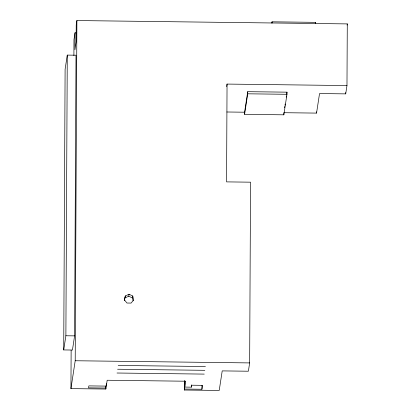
<?xml version="1.0" encoding="UTF-8"?>
<svg xmlns="http://www.w3.org/2000/svg" width="411" height="411" viewBox="0 0 411 411"><rect width="100%" height="100%" fill="white"/><g stroke="black" fill="none" stroke-linecap="round" stroke-linejoin="round"><path stroke-width="0.62" d="M63.715 349.936L65.108 69.274L67.276 55.1L75.999 55.208L74.607 335.869L72.439 350.044L63.715 349.936L65.883 335.761L67.276 55.1M105.992 386.648L105.833 389.042L70.944 388.611L71.134 350.157M73.898 55.562L73.975 39.615L75.023 32.772L76.297 32.788M75.023 32.772L74.941 49.782L76.138 41.958L76.22 24.948L76.893 20.55L347.285 23.905L346.976 85.565L345.708 93.872L319.542 93.549L316.547 113.102L283.842 112.696L283.831 114.823L244.581 114.335L244.591 112.213L247.73 91.679L286.981 92.167L286.97 94.294L283.831 114.823M70.944 388.611L75.208 360.745L76.893 20.55M105.833 389.042L105.848 385.862M105.981 388.066L88.54 387.85L88.838 385.893L106.285 386.109L106.295 383.679M346.976 85.565L227.047 84.075L226.564 181.883L250.551 182.181L249.652 362.913L248.383 371.22L222.212 370.897L219.222 390.45L184.334 390.018L184.38 381.095M184.334 390.018L184.524 380.761M184.482 389.037L201.929 389.258L202.525 385.343L191.624 385.21L191.326 387.167L184.78 387.085L184.811 380.92M191.326 387.167L191.336 384.886M201.929 389.258L201.945 385.503M244.581 114.335L247.72 93.806L247.73 91.679M272.061 23.026L272.067 21.814L315.679 22.353L315.669 23.566M316.547 113.102L316.552 111.833M345.708 93.872L345.713 92.603M106.285 386.109L107.179 380.247L185.68 381.218L184.78 387.085M124.369 300.688L125.334 295.941L129.059 294.24L132.768 296.033L133.667 299.963L131.078 303.077L126.953 303.025L124.399 299.85L125.334 295.941M125.036 297.898L128.761 296.197L129.059 294.24M133.107 300.795L132.47 297.985L132.768 296.033M226.661 86.608L227.047 84.075M271.877 23.057L272.067 21.814M284.602 107.718L284.792 106.475M284.982 105.231L285.172 103.988M286.22 97.145L286.41 95.902M286.693 94.032L286.981 92.167M315.484 23.597L315.679 22.353M347.1 25.092L347.285 23.905M247.72 93.806L286.97 94.294M226.862 111.992L244.591 112.213M65.883 335.761L74.607 335.869M75.208 360.745L249.652 362.913M118.183 365.446L205.408 366.525M117.603 369.232L204.827 370.316M117.022 373.018L204.246 374.102M128.761 296.197L132.47 297.985"/></g></svg>
